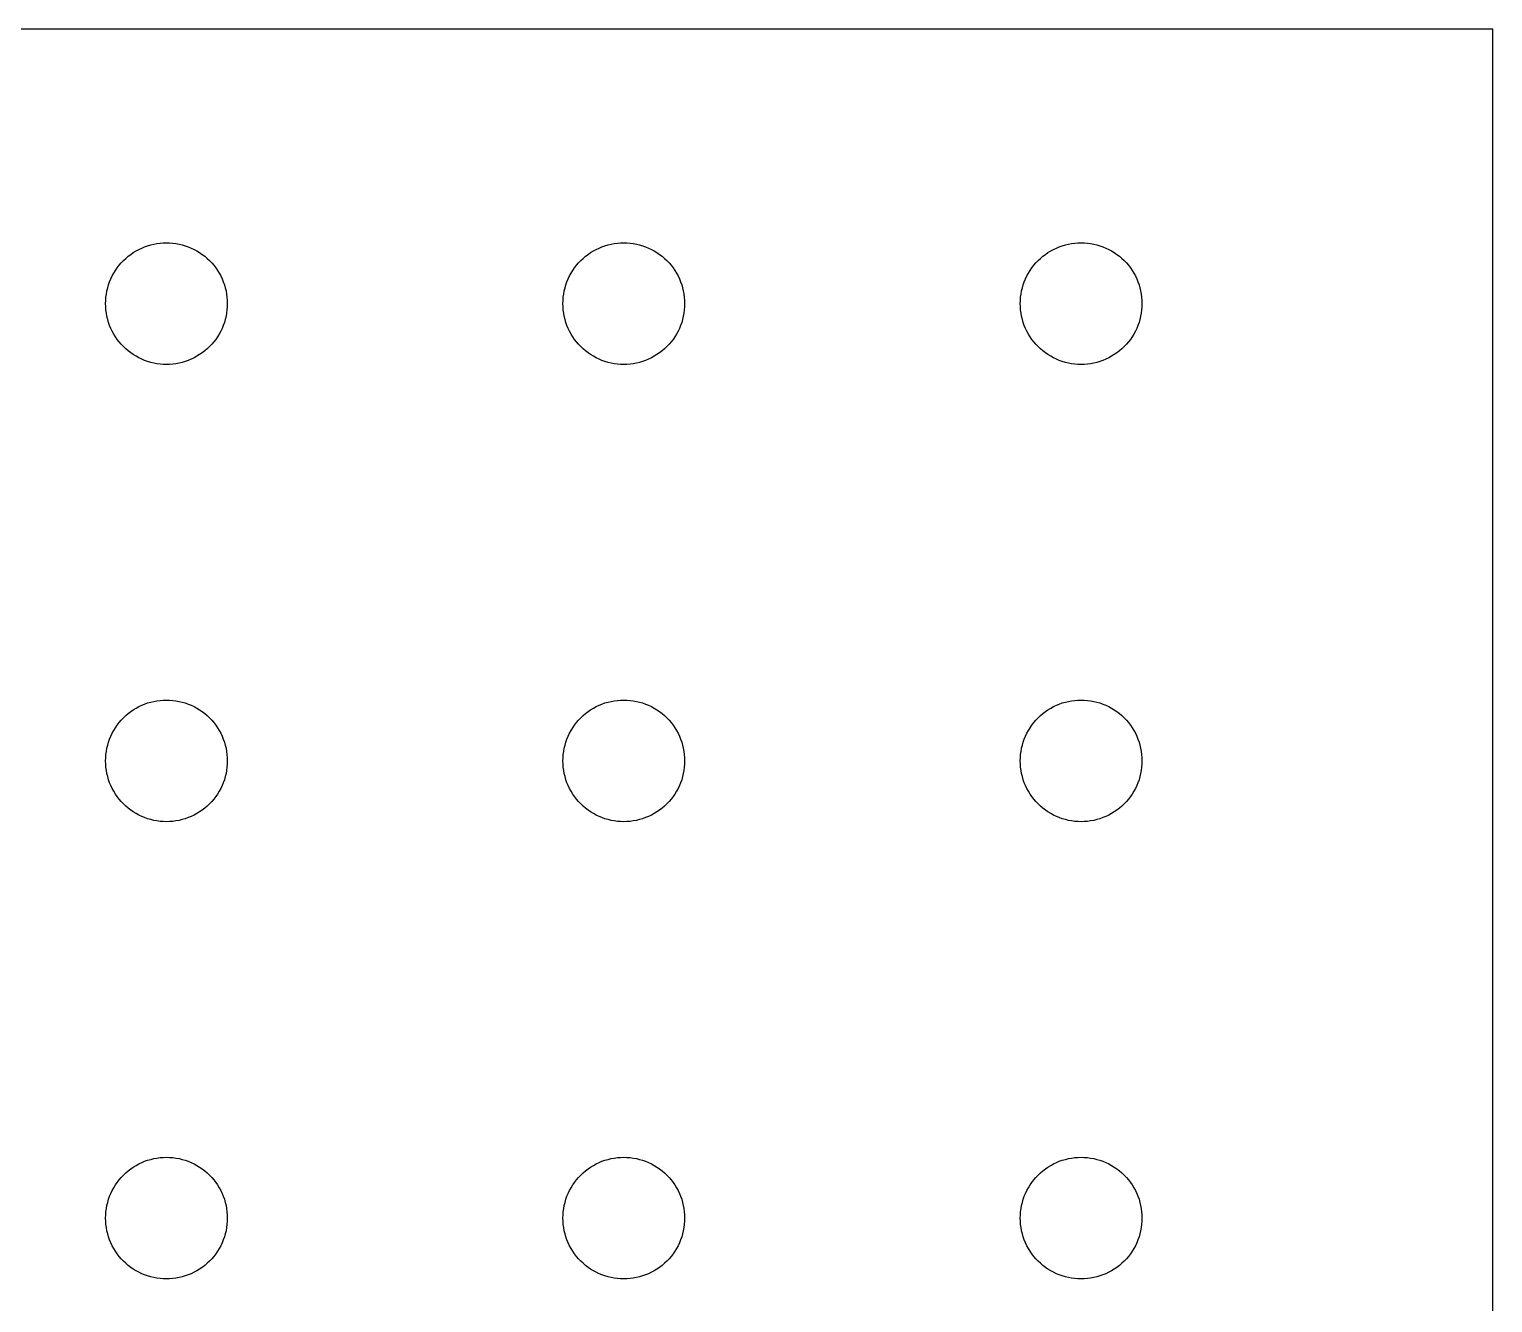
# Model space of a CAD drawing. Header units: metres. Extents: x 0 to 406, y 0 to 165.
# Drawn here: x 304.8 to 406.4, y 76.7 to 165.1 of the extents above; entities that cross this region are included whole.
import ezdxf

# ---------------------------------------------------------------- set-up
doc = ezdxf.new("R2010")
doc.units = ezdxf.units.M

msp = doc.modelspace()

# ---------------------------------------------------------------- linework, layer by layer
for p, q in [((406.4, 165.1), (0, 165.1)), ((406.4, 0), (406.4, 165.1)), ((311.666, 149.333), (311.842, 149.468)), ((311.842, 149.468), (312.024, 149.593)), ((312.024, 149.593), (312.212, 149.709)), ((312.212, 149.709), (312.407, 149.815)), ((312.407, 149.815), (312.607, 149.91)), ((312.607, 149.91), (312.811, 149.994)), ((312.811, 149.994), (313.019, 150.068)), ((313.019, 150.068), (313.231, 150.131)), ((313.231, 150.131), (313.447, 150.183)), ((313.447, 150.183), (313.664, 150.223)), ((313.664, 150.223), (313.883, 150.252)), ((313.883, 150.252), (314.104, 150.269)), ((314.104, 150.269), (314.325, 150.275)), ((314.325, 150.275), (314.546, 150.269)), ((314.546, 150.269), (314.767, 150.252)), ((314.767, 150.252), (314.986, 150.223)), ((314.986, 150.223), (315.203, 150.183)), ((315.203, 150.183), (315.419, 150.131)), ((315.419, 150.131), (315.631, 150.068)), ((315.631, 150.068), (315.839, 149.994)), ((315.839, 149.994), (316.043, 149.91)), ((316.043, 149.91), (316.243, 149.815)), ((316.243, 149.815), (316.438, 149.709)), ((316.438, 149.709), (316.626, 149.593)), ((316.626, 149.593), (316.808, 149.468)), ((316.808, 149.468), (316.984, 149.333)), ((343.416, 149.333), (343.592, 149.468)), ((343.592, 149.468), (343.774, 149.593)), ((343.774, 149.593), (343.962, 149.709)), ((343.962, 149.709), (344.157, 149.815)), ((344.157, 149.815), (344.357, 149.91)), ((344.357, 149.91), (344.561, 149.994)), ((344.561, 149.994), (344.769, 150.068)), ((344.769, 150.068), (344.981, 150.131)), ((344.981, 150.131), (345.197, 150.183)), ((345.197, 150.183), (345.414, 150.223)), ((345.414, 150.223), (345.633, 150.252)), ((345.633, 150.252), (345.854, 150.269)), ((345.854, 150.269), (346.075, 150.275)), ((346.075, 150.275), (346.296, 150.269)), ((346.296, 150.269), (346.517, 150.252)), ((346.517, 150.252), (346.736, 150.223)), ((346.736, 150.223), (346.953, 150.183)), ((346.953, 150.183), (347.169, 150.131)), ((347.169, 150.131), (347.381, 150.068)), ((347.381, 150.068), (347.589, 149.994)), ((347.589, 149.994), (347.793, 149.91)), ((347.793, 149.91), (347.993, 149.815)), ((347.993, 149.815), (348.188, 149.709)), ((348.188, 149.709), (348.376, 149.593)), ((348.376, 149.593), (348.558, 149.468)), ((348.558, 149.468), (348.734, 149.333)), ((375.166, 149.333), (375.342, 149.468)), ((375.342, 149.468), (375.524, 149.593)), ((375.524, 149.593), (375.712, 149.709)), ((375.712, 149.709), (375.907, 149.815)), ((375.907, 149.815), (376.107, 149.91)), ((376.107, 149.91), (376.311, 149.994)), ((376.311, 149.994), (376.519, 150.068)), ((376.519, 150.068), (376.731, 150.131)), ((376.731, 150.131), (376.947, 150.183)), ((376.947, 150.183), (377.164, 150.223)), ((377.164, 150.223), (377.383, 150.252)), ((377.383, 150.252), (377.604, 150.269)), ((377.604, 150.269), (377.825, 150.275)), ((377.825, 150.275), (378.046, 150.269)), ((378.046, 150.269), (378.267, 150.252)), ((378.267, 150.252), (378.486, 150.223)), ((378.486, 150.223), (378.703, 150.183)), ((378.703, 150.183), (378.919, 150.131)), ((378.919, 150.131), (379.131, 150.068)), ((379.131, 150.068), (379.339, 149.994)), ((379.339, 149.994), (379.543, 149.91)), ((379.543, 149.91), (379.743, 149.815)), ((379.743, 149.815), (379.938, 149.709)), ((379.938, 149.709), (380.126, 149.593)), ((380.126, 149.593), (380.308, 149.468)), ((380.308, 149.468), (380.484, 149.333)), ((310.666, 148.162), (310.782, 148.351)), ((310.782, 148.351), (310.907, 148.533)), ((310.907, 148.533), (311.042, 148.709)), ((311.042, 148.709), (311.185, 148.877)), ((311.185, 148.877), (311.337, 149.038)), ((311.337, 149.038), (311.498, 149.19)), ((311.498, 149.19), (311.666, 149.333)), ((316.984, 149.333), (317.152, 149.19)), ((317.152, 149.19), (317.313, 149.038)), ((317.313, 149.038), (317.465, 148.877)), ((317.465, 148.877), (317.608, 148.709)), ((317.608, 148.709), (317.743, 148.533)), ((317.743, 148.533), (317.868, 148.351)), ((317.868, 148.351), (317.984, 148.162)), ((342.416, 148.162), (342.532, 148.351)), ((342.532, 148.351), (342.657, 148.533)), ((342.657, 148.533), (342.792, 148.709)), ((342.792, 148.709), (342.935, 148.877)), ((342.935, 148.877), (343.087, 149.038)), ((343.087, 149.038), (343.248, 149.19)), ((343.248, 149.19), (343.416, 149.333)), ((348.734, 149.333), (348.902, 149.19)), ((348.902, 149.19), (349.063, 149.038)), ((349.063, 149.038), (349.215, 148.877)), ((349.215, 148.877), (349.358, 148.709)), ((349.358, 148.709), (349.493, 148.533)), ((349.493, 148.533), (349.618, 148.351)), ((349.618, 148.351), (349.734, 148.162)), ((374.166, 148.162), (374.282, 148.351)), ((374.282, 148.351), (374.407, 148.533)), ((374.407, 148.533), (374.542, 148.709)), ((374.542, 148.709), (374.685, 148.877)), ((374.685, 148.877), (374.837, 149.038)), ((374.837, 149.038), (374.998, 149.19)), ((374.998, 149.19), (375.166, 149.333)), ((380.484, 149.333), (380.652, 149.19)), ((380.652, 149.19), (380.813, 149.038)), ((380.813, 149.038), (380.965, 148.877)), ((380.965, 148.877), (381.108, 148.709)), ((381.108, 148.709), (381.243, 148.533)), ((381.243, 148.533), (381.368, 148.351)), ((381.368, 148.351), (381.484, 148.162)), ((310.244, 147.144), (310.307, 147.356)), ((310.307, 147.356), (310.381, 147.564)), ((310.381, 147.564), (310.465, 147.768)), ((310.465, 147.768), (310.56, 147.968)), ((310.56, 147.968), (310.666, 148.162)), ((317.984, 148.162), (318.09, 147.968)), ((318.09, 147.968), (318.185, 147.768)), ((318.185, 147.768), (318.269, 147.564)), ((318.269, 147.564), (318.343, 147.356)), ((318.343, 147.356), (318.406, 147.144)), ((341.994, 147.144), (342.057, 147.356)), ((342.057, 147.356), (342.131, 147.564)), ((342.131, 147.564), (342.215, 147.768)), ((342.215, 147.768), (342.31, 147.968)), ((342.31, 147.968), (342.416, 148.162)), ((349.734, 148.162), (349.84, 147.968)), ((349.84, 147.968), (349.935, 147.768)), ((349.935, 147.768), (350.019, 147.564)), ((350.019, 147.564), (350.093, 147.356)), ((350.093, 147.356), (350.156, 147.144)), ((373.744, 147.144), (373.807, 147.356)), ((373.807, 147.356), (373.881, 147.564)), ((373.881, 147.564), (373.965, 147.768)), ((373.965, 147.768), (374.06, 147.968)), ((374.06, 147.968), (374.166, 148.162)), ((381.484, 148.162), (381.59, 147.968)), ((381.59, 147.968), (381.685, 147.768)), ((381.685, 147.768), (381.769, 147.564)), ((381.769, 147.564), (381.843, 147.356)), ((381.843, 147.356), (381.906, 147.144)), ((310.106, 146.271), (310.123, 146.492)), ((310.123, 146.492), (310.152, 146.711)), ((310.152, 146.711), (310.192, 146.928)), ((310.192, 146.928), (310.244, 147.144)), ((318.406, 147.144), (318.458, 146.928)), ((318.458, 146.928), (318.498, 146.711)), ((318.498, 146.711), (318.527, 146.492)), ((318.527, 146.492), (318.544, 146.271)), ((341.856, 146.271), (341.873, 146.492)), ((341.873, 146.492), (341.902, 146.711)), ((341.902, 146.711), (341.942, 146.928)), ((341.942, 146.928), (341.994, 147.144)), ((350.156, 147.144), (350.208, 146.928)), ((350.208, 146.928), (350.248, 146.711)), ((350.248, 146.711), (350.277, 146.492)), ((350.277, 146.492), (350.294, 146.271)), ((373.606, 146.271), (373.623, 146.492)), ((373.623, 146.492), (373.652, 146.711)), ((373.652, 146.711), (373.692, 146.928)), ((373.692, 146.928), (373.744, 147.144)), ((381.906, 147.144), (381.958, 146.928)), ((381.958, 146.928), (381.998, 146.711)), ((381.998, 146.711), (382.027, 146.492)), ((382.027, 146.492), (382.044, 146.271)), ((310.1, 146.05), (310.106, 146.271)), ((310.106, 145.829), (310.1, 146.05)), ((310.123, 145.608), (310.106, 145.829)), ((310.152, 145.389), (310.123, 145.608)), ((310.192, 145.172), (310.152, 145.389)), ((318.498, 145.389), (318.458, 145.172)), ((318.527, 145.608), (318.498, 145.389)), ((318.544, 145.829), (318.527, 145.608)), ((318.544, 146.271), (318.55, 146.05)), ((318.55, 146.05), (318.544, 145.829)), ((341.85, 146.05), (341.856, 146.271)), ((341.856, 145.829), (341.85, 146.05)), ((341.873, 145.608), (341.856, 145.829)), ((341.902, 145.389), (341.873, 145.608)), ((341.942, 145.172), (341.902, 145.389)), ((350.248, 145.389), (350.208, 145.172)), ((350.277, 145.608), (350.248, 145.389)), ((350.294, 145.829), (350.277, 145.608)), ((350.294, 146.271), (350.3, 146.05)), ((350.3, 146.05), (350.294, 145.829)), ((373.6, 146.05), (373.606, 146.271)), ((373.606, 145.829), (373.6, 146.05)), ((373.623, 145.608), (373.606, 145.829)), ((373.652, 145.389), (373.623, 145.608)), ((373.692, 145.172), (373.652, 145.389)), ((381.998, 145.389), (381.958, 145.172)), ((382.027, 145.608), (381.998, 145.389)), ((382.044, 145.829), (382.027, 145.608)), ((382.044, 146.271), (382.05, 146.05)), ((382.05, 146.05), (382.044, 145.829)), ((310.244, 144.956), (310.192, 145.172)), ((310.307, 144.744), (310.244, 144.956)), ((310.381, 144.536), (310.307, 144.744)), ((310.465, 144.332), (310.381, 144.536)), ((310.56, 144.132), (310.465, 144.332)), ((318.185, 144.332), (318.09, 144.132)), ((318.269, 144.536), (318.185, 144.332)), ((318.343, 144.744), (318.269, 144.536)), ((318.406, 144.956), (318.343, 144.744)), ((318.458, 145.172), (318.406, 144.956)), ((341.994, 144.956), (341.942, 145.172)), ((342.057, 144.744), (341.994, 144.956)), ((342.131, 144.536), (342.057, 144.744)), ((342.215, 144.332), (342.131, 144.536)), ((342.31, 144.132), (342.215, 144.332)), ((349.935, 144.332), (349.84, 144.132)), ((350.019, 144.536), (349.935, 144.332)), ((350.093, 144.744), (350.019, 144.536)), ((350.156, 144.956), (350.093, 144.744)), ((350.208, 145.172), (350.156, 144.956)), ((373.744, 144.956), (373.692, 145.172)), ((373.807, 144.744), (373.744, 144.956)), ((373.881, 144.536), (373.807, 144.744)), ((373.965, 144.332), (373.881, 144.536)), ((374.06, 144.132), (373.965, 144.332)), ((381.685, 144.332), (381.59, 144.132)), ((381.769, 144.536), (381.685, 144.332)), ((381.843, 144.744), (381.769, 144.536)), ((381.906, 144.956), (381.843, 144.744)), ((381.958, 145.172), (381.906, 144.956)), ((310.666, 143.938), (310.56, 144.132)), ((310.782, 143.749), (310.666, 143.938)), ((310.907, 143.567), (310.782, 143.749)), ((311.042, 143.391), (310.907, 143.567)), ((311.185, 143.223), (311.042, 143.391)), ((317.608, 143.391), (317.465, 143.223)), ((317.743, 143.567), (317.608, 143.391)), ((317.868, 143.749), (317.743, 143.567)), ((317.984, 143.938), (317.868, 143.749)), ((318.09, 144.132), (317.984, 143.938)), ((342.416, 143.938), (342.31, 144.132)), ((342.532, 143.749), (342.416, 143.938)), ((342.657, 143.567), (342.532, 143.749)), ((342.792, 143.391), (342.657, 143.567)), ((342.935, 143.223), (342.792, 143.391)), ((349.358, 143.391), (349.215, 143.223)), ((349.493, 143.567), (349.358, 143.391)), ((349.618, 143.749), (349.493, 143.567)), ((349.734, 143.938), (349.618, 143.749)), ((349.84, 144.132), (349.734, 143.938)), ((374.166, 143.938), (374.06, 144.132)), ((374.282, 143.749), (374.166, 143.938)), ((374.407, 143.567), (374.282, 143.749)), ((374.542, 143.391), (374.407, 143.567)), ((374.685, 143.223), (374.542, 143.391)), ((381.108, 143.391), (380.965, 143.223)), ((381.243, 143.567), (381.108, 143.391)), ((381.368, 143.749), (381.243, 143.567)), ((381.484, 143.938), (381.368, 143.749)), ((381.59, 144.132), (381.484, 143.938)), ((311.337, 143.062), (311.185, 143.223)), ((311.498, 142.91), (311.337, 143.062)), ((311.666, 142.767), (311.498, 142.91)), ((311.842, 142.632), (311.666, 142.767)), ((312.024, 142.507), (311.842, 142.632)), ((312.212, 142.391), (312.024, 142.507)), ((312.407, 142.285), (312.212, 142.391)), ((312.607, 142.19), (312.407, 142.285)), ((316.243, 142.285), (316.043, 142.19)), ((316.438, 142.391), (316.243, 142.285)), ((316.626, 142.507), (316.438, 142.391)), ((316.808, 142.632), (316.626, 142.507)), ((316.984, 142.767), (316.808, 142.632)), ((317.152, 142.91), (316.984, 142.767)), ((317.313, 143.062), (317.152, 142.91)), ((317.465, 143.223), (317.313, 143.062)), ((343.087, 143.062), (342.935, 143.223)), ((343.248, 142.91), (343.087, 143.062)), ((343.416, 142.767), (343.248, 142.91)), ((343.592, 142.632), (343.416, 142.767)), ((343.774, 142.507), (343.592, 142.632)), ((343.962, 142.391), (343.774, 142.507)), ((344.157, 142.285), (343.962, 142.391)), ((344.357, 142.19), (344.157, 142.285)), ((347.993, 142.285), (347.793, 142.19)), ((348.188, 142.391), (347.993, 142.285)), ((348.376, 142.507), (348.188, 142.391)), ((348.558, 142.632), (348.376, 142.507)), ((348.734, 142.767), (348.558, 142.632)), ((348.902, 142.91), (348.734, 142.767)), ((349.063, 143.062), (348.902, 142.91)), ((349.215, 143.223), (349.063, 143.062)), ((374.837, 143.062), (374.685, 143.223)), ((374.998, 142.91), (374.837, 143.062)), ((375.166, 142.767), (374.998, 142.91)), ((375.342, 142.632), (375.166, 142.767)), ((375.524, 142.507), (375.342, 142.632)), ((375.712, 142.391), (375.524, 142.507)), ((375.907, 142.285), (375.712, 142.391)), ((376.107, 142.19), (375.907, 142.285)), ((379.743, 142.285), (379.543, 142.19)), ((379.938, 142.391), (379.743, 142.285)), ((380.126, 142.507), (379.938, 142.391)), ((380.308, 142.632), (380.126, 142.507)), ((380.484, 142.767), (380.308, 142.632)), ((380.652, 142.91), (380.484, 142.767)), ((380.813, 143.062), (380.652, 142.91)), ((380.965, 143.223), (380.813, 143.062)), ((312.811, 142.106), (312.607, 142.19)), ((313.019, 142.032), (312.811, 142.106)), ((313.231, 141.969), (313.019, 142.032)), ((313.447, 141.917), (313.231, 141.969)), ((313.664, 141.877), (313.447, 141.917)), ((313.883, 141.848), (313.664, 141.877)), ((314.104, 141.831), (313.883, 141.848)), ((314.325, 141.825), (314.104, 141.831)), ((314.546, 141.831), (314.325, 141.825)), ((314.767, 141.848), (314.546, 141.831)), ((314.986, 141.877), (314.767, 141.848)), ((315.203, 141.917), (314.986, 141.877)), ((315.419, 141.969), (315.203, 141.917)), ((315.631, 142.032), (315.419, 141.969)), ((315.839, 142.106), (315.631, 142.032)), ((316.043, 142.19), (315.839, 142.106)), ((344.561, 142.106), (344.357, 142.19)), ((344.769, 142.032), (344.561, 142.106)), ((344.981, 141.969), (344.769, 142.032)), ((345.197, 141.917), (344.981, 141.969)), ((345.414, 141.877), (345.197, 141.917)), ((345.633, 141.848), (345.414, 141.877)), ((345.854, 141.831), (345.633, 141.848)), ((346.075, 141.825), (345.854, 141.831)), ((346.296, 141.831), (346.075, 141.825)), ((346.517, 141.848), (346.296, 141.831)), ((346.736, 141.877), (346.517, 141.848)), ((346.953, 141.917), (346.736, 141.877)), ((347.169, 141.969), (346.953, 141.917)), ((347.381, 142.032), (347.169, 141.969)), ((347.589, 142.106), (347.381, 142.032)), ((347.793, 142.19), (347.589, 142.106)), ((376.311, 142.106), (376.107, 142.19)), ((376.519, 142.032), (376.311, 142.106)), ((376.731, 141.969), (376.519, 142.032)), ((376.947, 141.917), (376.731, 141.969)), ((377.164, 141.877), (376.947, 141.917)), ((377.383, 141.848), (377.164, 141.877)), ((377.604, 141.831), (377.383, 141.848)), ((377.825, 141.825), (377.604, 141.831)), ((378.046, 141.831), (377.825, 141.825)), ((378.267, 141.848), (378.046, 141.831)), ((378.486, 141.877), (378.267, 141.848)), ((378.703, 141.917), (378.486, 141.877)), ((378.919, 141.969), (378.703, 141.917)), ((379.131, 142.032), (378.919, 141.969)), ((379.339, 142.106), (379.131, 142.032)), ((379.543, 142.19), (379.339, 142.106)), ((312.024, 117.843), (312.212, 117.959)), ((312.212, 117.959), (312.407, 118.065)), ((312.407, 118.065), (312.607, 118.16)), ((312.607, 118.16), (312.811, 118.244)), ((312.811, 118.244), (313.019, 118.318)), ((313.019, 118.318), (313.231, 118.381)), ((313.231, 118.381), (313.447, 118.433)), ((313.447, 118.433), (313.664, 118.473)), ((313.664, 118.473), (313.883, 118.502)), ((313.883, 118.502), (314.104, 118.519)), ((314.104, 118.519), (314.325, 118.525)), ((314.325, 118.525), (314.546, 118.519)), ((314.546, 118.519), (314.767, 118.502)), ((314.767, 118.502), (314.986, 118.473)), ((314.986, 118.473), (315.203, 118.433)), ((315.203, 118.433), (315.419, 118.381)), ((315.419, 118.381), (315.631, 118.318)), ((315.631, 118.318), (315.839, 118.244)), ((315.839, 118.244), (316.043, 118.16)), ((316.043, 118.16), (316.243, 118.065)), ((316.243, 118.065), (316.438, 117.959)), ((316.438, 117.959), (316.626, 117.843)), ((343.774, 117.843), (343.962, 117.959)), ((343.962, 117.959), (344.157, 118.065)), ((344.157, 118.065), (344.357, 118.16)), ((344.357, 118.16), (344.561, 118.244)), ((344.561, 118.244), (344.769, 118.318)), ((344.769, 118.318), (344.981, 118.381)), ((344.981, 118.381), (345.197, 118.433)), ((345.197, 118.433), (345.414, 118.473)), ((345.414, 118.473), (345.633, 118.502)), ((345.633, 118.502), (345.854, 118.519)), ((345.854, 118.519), (346.075, 118.525)), ((346.075, 118.525), (346.296, 118.519)), ((346.296, 118.519), (346.517, 118.502)), ((346.517, 118.502), (346.736, 118.473)), ((346.736, 118.473), (346.953, 118.433)), ((346.953, 118.433), (347.169, 118.381)), ((347.169, 118.381), (347.381, 118.318)), ((347.381, 118.318), (347.589, 118.244)), ((347.589, 118.244), (347.793, 118.16)), ((347.793, 118.16), (347.993, 118.065)), ((347.993, 118.065), (348.188, 117.959)), ((348.188, 117.959), (348.376, 117.843)), ((375.524, 117.843), (375.712, 117.959)), ((375.712, 117.959), (375.907, 118.065)), ((375.907, 118.065), (376.107, 118.16)), ((376.107, 118.16), (376.311, 118.244)), ((376.311, 118.244), (376.519, 118.318)), ((376.519, 118.318), (376.731, 118.381)), ((376.731, 118.381), (376.947, 118.433)), ((376.947, 118.433), (377.164, 118.473)), ((377.164, 118.473), (377.383, 118.502)), ((377.383, 118.502), (377.604, 118.519)), ((377.604, 118.519), (377.825, 118.525)), ((377.825, 118.525), (378.046, 118.519)), ((378.046, 118.519), (378.267, 118.502)), ((378.267, 118.502), (378.486, 118.473)), ((378.486, 118.473), (378.703, 118.433)), ((378.703, 118.433), (378.919, 118.381)), ((378.919, 118.381), (379.131, 118.318)), ((379.131, 118.318), (379.339, 118.244)), ((379.339, 118.244), (379.543, 118.16)), ((379.543, 118.16), (379.743, 118.065)), ((379.743, 118.065), (379.938, 117.959)), ((379.938, 117.959), (380.126, 117.843)), ((310.907, 116.783), (311.042, 116.959)), ((311.042, 116.959), (311.185, 117.127)), ((311.185, 117.127), (311.337, 117.288)), ((311.337, 117.288), (311.498, 117.44)), ((311.498, 117.44), (311.666, 117.583)), ((311.666, 117.583), (311.842, 117.718)), ((311.842, 117.718), (312.024, 117.843)), ((316.626, 117.843), (316.808, 117.718)), ((316.808, 117.718), (316.984, 117.583)), ((316.984, 117.583), (317.152, 117.44)), ((317.152, 117.44), (317.313, 117.288)), ((317.313, 117.288), (317.465, 117.127)), ((317.465, 117.127), (317.608, 116.959)), ((317.608, 116.959), (317.743, 116.783)), ((342.657, 116.783), (342.792, 116.959)), ((342.792, 116.959), (342.935, 117.127)), ((342.935, 117.127), (343.087, 117.288)), ((343.087, 117.288), (343.248, 117.44)), ((343.248, 117.44), (343.416, 117.583)), ((343.416, 117.583), (343.592, 117.718)), ((343.592, 117.718), (343.774, 117.843)), ((348.376, 117.843), (348.558, 117.718)), ((348.558, 117.718), (348.734, 117.583)), ((348.734, 117.583), (348.902, 117.44)), ((348.902, 117.44), (349.063, 117.288)), ((349.063, 117.288), (349.215, 117.127)), ((349.215, 117.127), (349.358, 116.959)), ((349.358, 116.959), (349.493, 116.783)), ((374.407, 116.783), (374.542, 116.959)), ((374.542, 116.959), (374.685, 117.127)), ((374.685, 117.127), (374.837, 117.288)), ((374.837, 117.288), (374.998, 117.44)), ((374.998, 117.44), (375.166, 117.583)), ((375.166, 117.583), (375.342, 117.718)), ((375.342, 117.718), (375.524, 117.843)), ((380.126, 117.843), (380.308, 117.718)), ((380.308, 117.718), (380.484, 117.583)), ((380.484, 117.583), (380.652, 117.44)), ((380.652, 117.44), (380.813, 117.288)), ((380.813, 117.288), (380.965, 117.127)), ((380.965, 117.127), (381.108, 116.959)), ((381.108, 116.959), (381.243, 116.783)), ((310.381, 115.814), (310.465, 116.018)), ((310.465, 116.018), (310.56, 116.218)), ((310.56, 116.218), (310.666, 116.412)), ((310.666, 116.412), (310.782, 116.601)), ((310.782, 116.601), (310.907, 116.783)), ((317.743, 116.783), (317.868, 116.601)), ((317.868, 116.601), (317.984, 116.412)), ((317.984, 116.412), (318.09, 116.218)), ((318.09, 116.218), (318.185, 116.018)), ((318.185, 116.018), (318.269, 115.814)), ((342.131, 115.814), (342.215, 116.018)), ((342.215, 116.018), (342.31, 116.218)), ((342.31, 116.218), (342.416, 116.412)), ((342.416, 116.412), (342.532, 116.601)), ((342.532, 116.601), (342.657, 116.783)), ((349.493, 116.783), (349.618, 116.601)), ((349.618, 116.601), (349.734, 116.412)), ((349.734, 116.412), (349.84, 116.218)), ((349.84, 116.218), (349.935, 116.018)), ((349.935, 116.018), (350.019, 115.814)), ((373.881, 115.814), (373.965, 116.018)), ((373.965, 116.018), (374.06, 116.218)), ((374.06, 116.218), (374.166, 116.412)), ((374.166, 116.412), (374.282, 116.601)), ((374.282, 116.601), (374.407, 116.783)), ((381.243, 116.783), (381.368, 116.601)), ((381.368, 116.601), (381.484, 116.412)), ((381.484, 116.412), (381.59, 116.218)), ((381.59, 116.218), (381.685, 116.018)), ((381.685, 116.018), (381.769, 115.814)), ((310.123, 114.742), (310.152, 114.961)), ((310.152, 114.961), (310.192, 115.178)), ((310.192, 115.178), (310.244, 115.394)), ((310.244, 115.394), (310.307, 115.606)), ((310.307, 115.606), (310.381, 115.814)), ((318.269, 115.814), (318.343, 115.606)), ((318.343, 115.606), (318.406, 115.394)), ((318.406, 115.394), (318.458, 115.178)), ((318.458, 115.178), (318.498, 114.961)), ((318.498, 114.961), (318.527, 114.742)), ((341.873, 114.742), (341.902, 114.961)), ((341.902, 114.961), (341.942, 115.178)), ((341.942, 115.178), (341.994, 115.394)), ((341.994, 115.394), (342.057, 115.606)), ((342.057, 115.606), (342.131, 115.814)), ((350.019, 115.814), (350.093, 115.606)), ((350.093, 115.606), (350.156, 115.394)), ((350.156, 115.394), (350.208, 115.178)), ((350.208, 115.178), (350.248, 114.961)), ((350.248, 114.961), (350.277, 114.742)), ((373.623, 114.742), (373.652, 114.961)), ((373.652, 114.961), (373.692, 115.178)), ((373.692, 115.178), (373.744, 115.394)), ((373.744, 115.394), (373.807, 115.606)), ((373.807, 115.606), (373.881, 115.814)), ((381.769, 115.814), (381.843, 115.606)), ((381.843, 115.606), (381.906, 115.394)), ((381.906, 115.394), (381.958, 115.178)), ((381.958, 115.178), (381.998, 114.961)), ((381.998, 114.961), (382.027, 114.742)), ((310.1, 114.3), (310.106, 114.521)), ((310.106, 114.079), (310.1, 114.3)), ((310.106, 114.521), (310.123, 114.742)), ((310.123, 113.858), (310.106, 114.079)), ((310.152, 113.639), (310.123, 113.858)), ((318.527, 113.858), (318.498, 113.639)), ((318.527, 114.742), (318.544, 114.521)), ((318.544, 114.079), (318.527, 113.858)), ((318.544, 114.521), (318.55, 114.3)), ((318.55, 114.3), (318.544, 114.079)), ((341.85, 114.3), (341.856, 114.521)), ((341.856, 114.079), (341.85, 114.3)), ((341.856, 114.521), (341.873, 114.742)), ((341.873, 113.858), (341.856, 114.079)), ((341.902, 113.639), (341.873, 113.858)), ((350.277, 113.858), (350.248, 113.639)), ((350.277, 114.742), (350.294, 114.521)), ((350.294, 114.079), (350.277, 113.858)), ((350.294, 114.521), (350.3, 114.3)), ((350.3, 114.3), (350.294, 114.079)), ((373.6, 114.3), (373.606, 114.521)), ((373.606, 114.079), (373.6, 114.3)), ((373.606, 114.521), (373.623, 114.742)), ((373.623, 113.858), (373.606, 114.079)), ((373.652, 113.639), (373.623, 113.858)), ((382.027, 113.858), (381.998, 113.639)), ((382.027, 114.742), (382.044, 114.521)), ((382.044, 114.079), (382.027, 113.858)), ((382.044, 114.521), (382.05, 114.3)), ((382.05, 114.3), (382.044, 114.079)), ((310.192, 113.422), (310.152, 113.639)), ((310.244, 113.206), (310.192, 113.422)), ((310.307, 112.994), (310.244, 113.206)), ((310.381, 112.786), (310.307, 112.994)), ((310.465, 112.582), (310.381, 112.786)), ((318.269, 112.786), (318.185, 112.582)), ((318.343, 112.994), (318.269, 112.786)), ((318.406, 113.206), (318.343, 112.994)), ((318.458, 113.422), (318.406, 113.206)), ((318.498, 113.639), (318.458, 113.422)), ((341.942, 113.422), (341.902, 113.639)), ((341.994, 113.206), (341.942, 113.422)), ((342.057, 112.994), (341.994, 113.206)), ((342.131, 112.786), (342.057, 112.994)), ((342.215, 112.582), (342.131, 112.786)), ((350.019, 112.786), (349.935, 112.582)), ((350.093, 112.994), (350.019, 112.786)), ((350.156, 113.206), (350.093, 112.994)), ((350.208, 113.422), (350.156, 113.206)), ((350.248, 113.639), (350.208, 113.422)), ((373.692, 113.422), (373.652, 113.639)), ((373.744, 113.206), (373.692, 113.422)), ((373.807, 112.994), (373.744, 113.206)), ((373.881, 112.786), (373.807, 112.994)), ((373.965, 112.582), (373.881, 112.786)), ((381.769, 112.786), (381.685, 112.582)), ((381.843, 112.994), (381.769, 112.786)), ((381.906, 113.206), (381.843, 112.994)), ((381.958, 113.422), (381.906, 113.206)), ((381.998, 113.639), (381.958, 113.422)), ((310.56, 112.382), (310.465, 112.582)), ((310.666, 112.188), (310.56, 112.382)), ((310.782, 111.999), (310.666, 112.188)), ((310.907, 111.817), (310.782, 111.999)), ((311.042, 111.641), (310.907, 111.817)), ((317.743, 111.817), (317.608, 111.641)), ((317.868, 111.999), (317.743, 111.817)), ((317.984, 112.188), (317.868, 111.999)), ((318.09, 112.382), (317.984, 112.188)), ((318.185, 112.582), (318.09, 112.382)), ((342.31, 112.382), (342.215, 112.582)), ((342.416, 112.188), (342.31, 112.382)), ((342.532, 111.999), (342.416, 112.188)), ((342.657, 111.817), (342.532, 111.999)), ((342.792, 111.641), (342.657, 111.817)), ((349.493, 111.817), (349.358, 111.641)), ((349.618, 111.999), (349.493, 111.817)), ((349.734, 112.188), (349.618, 111.999)), ((349.84, 112.382), (349.734, 112.188)), ((349.935, 112.582), (349.84, 112.382)), ((374.06, 112.382), (373.965, 112.582)), ((374.166, 112.188), (374.06, 112.382)), ((374.282, 111.999), (374.166, 112.188)), ((374.407, 111.817), (374.282, 111.999)), ((374.542, 111.641), (374.407, 111.817)), ((381.243, 111.817), (381.108, 111.641)), ((381.368, 111.999), (381.243, 111.817)), ((381.484, 112.188), (381.368, 111.999)), ((381.59, 112.382), (381.484, 112.188)), ((381.685, 112.582), (381.59, 112.382)), ((311.185, 111.473), (311.042, 111.641)), ((311.337, 111.312), (311.185, 111.473)), ((311.498, 111.16), (311.337, 111.312)), ((311.666, 111.017), (311.498, 111.16)), ((311.842, 110.882), (311.666, 111.017)), ((312.024, 110.757), (311.842, 110.882)), ((312.212, 110.641), (312.024, 110.757)), ((316.626, 110.757), (316.438, 110.641)), ((316.808, 110.882), (316.626, 110.757)), ((316.984, 111.017), (316.808, 110.882)), ((317.152, 111.16), (316.984, 111.017)), ((317.313, 111.312), (317.152, 111.16)), ((317.465, 111.473), (317.313, 111.312)), ((317.608, 111.641), (317.465, 111.473)), ((342.935, 111.473), (342.792, 111.641)), ((343.087, 111.312), (342.935, 111.473)), ((343.248, 111.16), (343.087, 111.312)), ((343.416, 111.017), (343.248, 111.16)), ((343.592, 110.882), (343.416, 111.017)), ((343.774, 110.757), (343.592, 110.882)), ((343.962, 110.641), (343.774, 110.757)), ((348.376, 110.757), (348.188, 110.641)), ((348.558, 110.882), (348.376, 110.757)), ((348.734, 111.017), (348.558, 110.882)), ((348.902, 111.16), (348.734, 111.017)), ((349.063, 111.312), (348.902, 111.16)), ((349.215, 111.473), (349.063, 111.312)), ((349.358, 111.641), (349.215, 111.473)), ((374.685, 111.473), (374.542, 111.641)), ((374.837, 111.312), (374.685, 111.473)), ((374.998, 111.16), (374.837, 111.312)), ((375.166, 111.017), (374.998, 111.16)), ((375.342, 110.882), (375.166, 111.017)), ((375.524, 110.757), (375.342, 110.882)), ((375.712, 110.641), (375.524, 110.757)), ((380.126, 110.757), (379.938, 110.641)), ((380.308, 110.882), (380.126, 110.757)), ((380.484, 111.017), (380.308, 110.882)), ((380.652, 111.16), (380.484, 111.017)), ((380.813, 111.312), (380.652, 111.16)), ((380.965, 111.473), (380.813, 111.312)), ((381.108, 111.641), (380.965, 111.473)), ((312.407, 110.535), (312.212, 110.641)), ((312.607, 110.44), (312.407, 110.535)), ((312.811, 110.356), (312.607, 110.44)), ((313.019, 110.282), (312.811, 110.356)), ((313.231, 110.219), (313.019, 110.282)), ((313.447, 110.167), (313.231, 110.219)), ((313.664, 110.127), (313.447, 110.167)), ((313.883, 110.098), (313.664, 110.127)), ((314.104, 110.081), (313.883, 110.098)), ((314.325, 110.075), (314.104, 110.081)), ((314.546, 110.081), (314.325, 110.075)), ((314.767, 110.098), (314.546, 110.081)), ((314.986, 110.127), (314.767, 110.098)), ((315.203, 110.167), (314.986, 110.127)), ((315.419, 110.219), (315.203, 110.167)), ((315.631, 110.282), (315.419, 110.219)), ((315.839, 110.356), (315.631, 110.282)), ((316.043, 110.44), (315.839, 110.356)), ((316.243, 110.535), (316.043, 110.44)), ((316.438, 110.641), (316.243, 110.535)), ((344.157, 110.535), (343.962, 110.641)), ((344.357, 110.44), (344.157, 110.535)), ((344.561, 110.356), (344.357, 110.44)), ((344.769, 110.282), (344.561, 110.356)), ((344.981, 110.219), (344.769, 110.282)), ((345.197, 110.167), (344.981, 110.219)), ((345.414, 110.127), (345.197, 110.167)), ((345.633, 110.098), (345.414, 110.127)), ((345.854, 110.081), (345.633, 110.098)), ((346.075, 110.075), (345.854, 110.081)), ((346.296, 110.081), (346.075, 110.075)), ((346.517, 110.098), (346.296, 110.081)), ((346.736, 110.127), (346.517, 110.098)), ((346.953, 110.167), (346.736, 110.127)), ((347.169, 110.219), (346.953, 110.167)), ((347.381, 110.282), (347.169, 110.219)), ((347.589, 110.356), (347.381, 110.282)), ((347.793, 110.44), (347.589, 110.356)), ((347.993, 110.535), (347.793, 110.44)), ((348.188, 110.641), (347.993, 110.535)), ((375.907, 110.535), (375.712, 110.641)), ((376.107, 110.44), (375.907, 110.535)), ((376.311, 110.356), (376.107, 110.44)), ((376.519, 110.282), (376.311, 110.356)), ((376.731, 110.219), (376.519, 110.282)), ((376.947, 110.167), (376.731, 110.219)), ((377.164, 110.127), (376.947, 110.167)), ((377.383, 110.098), (377.164, 110.127)), ((377.604, 110.081), (377.383, 110.098)), ((377.825, 110.075), (377.604, 110.081)), ((378.046, 110.081), (377.825, 110.075)), ((378.267, 110.098), (378.046, 110.081)), ((378.486, 110.127), (378.267, 110.098)), ((378.703, 110.167), (378.486, 110.127)), ((378.919, 110.219), (378.703, 110.167)), ((379.131, 110.282), (378.919, 110.219)), ((379.339, 110.356), (379.131, 110.282)), ((379.543, 110.44), (379.339, 110.356)), ((379.743, 110.535), (379.543, 110.44)), ((379.938, 110.641), (379.743, 110.535)), ((312.407, 86.3145), (312.607, 86.4097)), ((312.607, 86.4097), (312.811, 86.4944)), ((312.811, 86.4944), (313.019, 86.5682)), ((313.019, 86.5682), (313.231, 86.631)), ((313.231, 86.631), (313.447, 86.6827)), ((313.447, 86.6827), (313.664, 86.723)), ((313.664, 86.723), (313.883, 86.7519)), ((313.883, 86.7519), (314.104, 86.7692)), ((314.104, 86.7692), (314.325, 86.775)), ((314.325, 86.775), (314.546, 86.7692)), ((314.546, 86.7692), (314.767, 86.7519)), ((314.767, 86.7519), (314.986, 86.723)), ((314.986, 86.723), (315.203, 86.6827)), ((315.203, 86.6827), (315.419, 86.631)), ((315.419, 86.631), (315.631, 86.5682)), ((315.631, 86.5682), (315.839, 86.4944)), ((315.839, 86.4944), (316.043, 86.4097)), ((316.043, 86.4097), (316.243, 86.3145)), ((344.157, 86.3145), (344.357, 86.4097)), ((344.357, 86.4097), (344.561, 86.4944)), ((344.561, 86.4944), (344.769, 86.5682)), ((344.769, 86.5682), (344.981, 86.631)), ((344.981, 86.631), (345.197, 86.6827)), ((345.197, 86.6827), (345.414, 86.723)), ((345.414, 86.723), (345.633, 86.7519)), ((345.633, 86.7519), (345.854, 86.7692)), ((345.854, 86.7692), (346.075, 86.775)), ((346.075, 86.775), (346.296, 86.7692)), ((346.296, 86.7692), (346.517, 86.7519)), ((346.517, 86.7519), (346.736, 86.723)), ((346.736, 86.723), (346.953, 86.6827)), ((346.953, 86.6827), (347.169, 86.631)), ((347.169, 86.631), (347.381, 86.5682)), ((347.381, 86.5682), (347.589, 86.4944)), ((347.589, 86.4944), (347.793, 86.4097)), ((347.793, 86.4097), (347.993, 86.3145)), ((375.907, 86.3145), (376.107, 86.4097)), ((376.107, 86.4097), (376.311, 86.4944)), ((376.311, 86.4944), (376.519, 86.5682)), ((376.519, 86.5682), (376.731, 86.631)), ((376.731, 86.631), (376.947, 86.6827)), ((376.947, 86.6827), (377.164, 86.723)), ((377.164, 86.723), (377.383, 86.7519)), ((377.383, 86.7519), (377.604, 86.7692)), ((377.604, 86.7692), (377.825, 86.775)), ((377.825, 86.775), (378.046, 86.7692)), ((378.046, 86.7692), (378.267, 86.7519)), ((378.267, 86.7519), (378.486, 86.723)), ((378.486, 86.723), (378.703, 86.6827)), ((378.703, 86.6827), (378.919, 86.631)), ((378.919, 86.631), (379.131, 86.5682)), ((379.131, 86.5682), (379.339, 86.4944)), ((379.339, 86.4944), (379.543, 86.4097)), ((379.543, 86.4097), (379.743, 86.3145)), ((311.042, 85.2089), (311.185, 85.3771)), ((311.185, 85.3771), (311.337, 85.5375)), ((311.337, 85.5375), (311.498, 85.6898)), ((311.498, 85.6898), (311.666, 85.8334)), ((311.666, 85.8334), (311.842, 85.9681)), ((311.842, 85.9681), (312.024, 86.0934)), ((312.024, 86.0934), (312.212, 86.209)), ((312.212, 86.209), (312.407, 86.3145)), ((316.243, 86.3145), (316.438, 86.209)), ((316.438, 86.209), (316.626, 86.0934)), ((316.626, 86.0934), (316.808, 85.9681)), ((316.808, 85.9681), (316.984, 85.8334)), ((316.984, 85.8334), (317.152, 85.6898)), ((317.152, 85.6898), (317.313, 85.5375)), ((317.313, 85.5375), (317.465, 85.3771)), ((317.465, 85.3771), (317.608, 85.2089)), ((342.792, 85.2089), (342.935, 85.3771)), ((342.935, 85.3771), (343.087, 85.5375)), ((343.087, 85.5375), (343.248, 85.6898)), ((343.248, 85.6898), (343.416, 85.8334)), ((343.416, 85.8334), (343.592, 85.9681)), ((343.592, 85.9681), (343.774, 86.0934)), ((343.774, 86.0934), (343.962, 86.209)), ((343.962, 86.209), (344.157, 86.3145)), ((347.993, 86.3145), (348.188, 86.209)), ((348.188, 86.209), (348.376, 86.0934)), ((348.376, 86.0934), (348.558, 85.9681)), ((348.558, 85.9681), (348.734, 85.8334)), ((348.734, 85.8334), (348.902, 85.6898)), ((348.902, 85.6898), (349.063, 85.5375)), ((349.063, 85.5375), (349.215, 85.3771)), ((349.215, 85.3771), (349.358, 85.2089)), ((374.542, 85.2089), (374.685, 85.3771)), ((374.685, 85.3771), (374.837, 85.5375)), ((374.837, 85.5375), (374.998, 85.6898)), ((374.998, 85.6898), (375.166, 85.8334)), ((375.166, 85.8334), (375.342, 85.9681)), ((375.342, 85.9681), (375.524, 86.0934)), ((375.524, 86.0934), (375.712, 86.209)), ((375.712, 86.209), (375.907, 86.3145)), ((379.743, 86.3145), (379.938, 86.209)), ((379.938, 86.209), (380.126, 86.0934)), ((380.126, 86.0934), (380.308, 85.9681)), ((380.308, 85.9681), (380.484, 85.8334)), ((380.484, 85.8334), (380.652, 85.6898)), ((380.652, 85.6898), (380.813, 85.5375)), ((380.813, 85.5375), (380.965, 85.3771)), ((380.965, 85.3771), (381.108, 85.2089)), ((310.465, 84.2685), (310.56, 84.4681)), ((310.56, 84.4681), (310.666, 84.6625)), ((310.666, 84.6625), (310.782, 84.8511)), ((310.782, 84.8511), (310.907, 85.0334)), ((310.907, 85.0334), (311.042, 85.2089)), ((317.608, 85.2089), (317.743, 85.0334)), ((317.743, 85.0334), (317.868, 84.8511)), ((317.868, 84.8511), (317.984, 84.6625)), ((317.984, 84.6625), (318.09, 84.4681)), ((318.09, 84.4681), (318.185, 84.2685)), ((342.215, 84.2685), (342.31, 84.4681)), ((342.31, 84.4681), (342.416, 84.6625)), ((342.416, 84.6625), (342.532, 84.8511)), ((342.532, 84.8511), (342.657, 85.0334)), ((342.657, 85.0334), (342.792, 85.2089)), ((349.358, 85.2089), (349.493, 85.0334)), ((349.493, 85.0334), (349.618, 84.8511)), ((349.618, 84.8511), (349.734, 84.6625)), ((349.734, 84.6625), (349.84, 84.4681)), ((349.84, 84.4681), (349.935, 84.2685)), ((373.965, 84.2685), (374.06, 84.4681)), ((374.06, 84.4681), (374.166, 84.6625)), ((374.166, 84.6625), (374.282, 84.8511)), ((374.282, 84.8511), (374.407, 85.0334)), ((374.407, 85.0334), (374.542, 85.2089)), ((381.108, 85.2089), (381.243, 85.0334)), ((381.243, 85.0334), (381.368, 84.8511)), ((381.368, 84.8511), (381.484, 84.6625)), ((381.484, 84.6625), (381.59, 84.4681)), ((381.59, 84.4681), (381.685, 84.2685)), ((310.152, 83.2109), (310.192, 83.4284)), ((310.192, 83.4284), (310.244, 83.6435)), ((310.244, 83.6435), (310.307, 83.8556)), ((310.307, 83.8556), (310.381, 84.0641)), ((310.381, 84.0641), (310.465, 84.2685)), ((318.185, 84.2685), (318.269, 84.0641)), ((318.269, 84.0641), (318.343, 83.8556)), ((318.343, 83.8556), (318.406, 83.6435)), ((318.406, 83.6435), (318.458, 83.4284)), ((318.458, 83.4284), (318.498, 83.2109)), ((341.902, 83.2109), (341.942, 83.4284)), ((341.942, 83.4284), (341.994, 83.6435)), ((341.994, 83.6435), (342.057, 83.8556)), ((342.057, 83.8556), (342.131, 84.0641)), ((342.131, 84.0641), (342.215, 84.2685)), ((349.935, 84.2685), (350.019, 84.0641)), ((350.019, 84.0641), (350.093, 83.8556)), ((350.093, 83.8556), (350.156, 83.6435)), ((350.156, 83.6435), (350.208, 83.4284)), ((350.208, 83.4284), (350.248, 83.2109)), ((373.652, 83.2109), (373.692, 83.4284)), ((373.692, 83.4284), (373.744, 83.6435)), ((373.744, 83.6435), (373.807, 83.8556)), ((373.807, 83.8556), (373.881, 84.0641)), ((373.881, 84.0641), (373.965, 84.2685)), ((381.685, 84.2685), (381.769, 84.0641)), ((381.769, 84.0641), (381.843, 83.8556)), ((381.843, 83.8556), (381.906, 83.6435)), ((381.906, 83.6435), (381.958, 83.4284)), ((381.958, 83.4284), (381.998, 83.2109)), ((310.1, 82.55), (310.106, 82.7711)), ((310.106, 82.3289), (310.1, 82.55)), ((310.106, 82.7711), (310.123, 82.9916)), ((310.123, 82.1084), (310.106, 82.3289)), ((310.123, 82.9916), (310.152, 83.2109)), ((318.498, 83.2109), (318.527, 82.9916)), ((318.527, 82.9916), (318.544, 82.7711)), ((318.544, 82.3289), (318.527, 82.1084)), ((318.544, 82.7711), (318.55, 82.55)), ((318.55, 82.55), (318.544, 82.3289)), ((341.85, 82.55), (341.856, 82.7711)), ((341.856, 82.3289), (341.85, 82.55)), ((341.856, 82.7711), (341.873, 82.9916)), ((341.873, 82.1084), (341.856, 82.3289)), ((341.873, 82.9916), (341.902, 83.2109)), ((350.248, 83.2109), (350.277, 82.9916)), ((350.277, 82.9916), (350.294, 82.7711)), ((350.294, 82.3289), (350.277, 82.1084)), ((350.294, 82.7711), (350.3, 82.55)), ((350.3, 82.55), (350.294, 82.3289)), ((373.6, 82.55), (373.606, 82.7711)), ((373.606, 82.3289), (373.6, 82.55)), ((373.606, 82.7711), (373.623, 82.9916)), ((373.623, 82.1084), (373.606, 82.3289)), ((373.623, 82.9916), (373.652, 83.2109)), ((381.998, 83.2109), (382.027, 82.9916)), ((382.027, 82.9916), (382.044, 82.7711)), ((382.044, 82.3289), (382.027, 82.1084)), ((382.044, 82.7711), (382.05, 82.55)), ((382.05, 82.55), (382.044, 82.3289)), ((310.152, 81.8891), (310.123, 82.1084)), ((310.192, 81.6716), (310.152, 81.8891)), ((310.244, 81.4565), (310.192, 81.6716)), ((310.307, 81.2444), (310.244, 81.4565)), ((318.406, 81.4565), (318.343, 81.2444)), ((318.458, 81.6716), (318.406, 81.4565)), ((318.498, 81.8891), (318.458, 81.6716)), ((318.527, 82.1084), (318.498, 81.8891)), ((341.902, 81.8891), (341.873, 82.1084)), ((341.942, 81.6716), (341.902, 81.8891)), ((341.994, 81.4565), (341.942, 81.6716)), ((342.057, 81.2444), (341.994, 81.4565)), ((350.156, 81.4565), (350.093, 81.2444)), ((350.208, 81.6716), (350.156, 81.4565)), ((350.248, 81.8891), (350.208, 81.6716)), ((350.277, 82.1084), (350.248, 81.8891)), ((373.652, 81.8891), (373.623, 82.1084)), ((373.692, 81.6716), (373.652, 81.8891)), ((373.744, 81.4565), (373.692, 81.6716)), ((373.807, 81.2444), (373.744, 81.4565)), ((381.906, 81.4565), (381.843, 81.2444)), ((381.958, 81.6716), (381.906, 81.4565)), ((381.998, 81.8891), (381.958, 81.6716)), ((382.027, 82.1084), (381.998, 81.8891)), ((310.381, 81.0359), (310.307, 81.2444)), ((310.465, 80.8315), (310.381, 81.0359)), ((310.56, 80.6319), (310.465, 80.8315)), ((310.666, 80.4375), (310.56, 80.6319)), ((310.782, 80.2489), (310.666, 80.4375)), ((317.984, 80.4375), (317.868, 80.2489)), ((318.09, 80.6319), (317.984, 80.4375)), ((318.185, 80.8315), (318.09, 80.6319)), ((318.269, 81.0359), (318.185, 80.8315)), ((318.343, 81.2444), (318.269, 81.0359)), ((342.131, 81.0359), (342.057, 81.2444)), ((342.215, 80.8315), (342.131, 81.0359)), ((342.31, 80.6319), (342.215, 80.8315)), ((342.416, 80.4375), (342.31, 80.6319)), ((342.532, 80.2489), (342.416, 80.4375)), ((349.734, 80.4375), (349.618, 80.2489)), ((349.84, 80.6319), (349.734, 80.4375)), ((349.935, 80.8315), (349.84, 80.6319)), ((350.019, 81.0359), (349.935, 80.8315)), ((350.093, 81.2444), (350.019, 81.0359)), ((373.881, 81.0359), (373.807, 81.2444)), ((373.965, 80.8315), (373.881, 81.0359)), ((374.06, 80.6319), (373.965, 80.8315)), ((374.166, 80.4375), (374.06, 80.6319)), ((374.282, 80.2489), (374.166, 80.4375)), ((381.484, 80.4375), (381.368, 80.2489)), ((381.59, 80.6319), (381.484, 80.4375)), ((381.685, 80.8315), (381.59, 80.6319)), ((381.769, 81.0359), (381.685, 80.8315)), ((381.843, 81.2444), (381.769, 81.0359)), ((310.907, 80.0666), (310.782, 80.2489)), ((311.042, 79.8911), (310.907, 80.0666)), ((311.185, 79.7229), (311.042, 79.8911)), ((311.337, 79.5625), (311.185, 79.7229)), ((311.498, 79.4102), (311.337, 79.5625)), ((311.666, 79.2666), (311.498, 79.4102)), ((311.842, 79.1319), (311.666, 79.2666)), ((316.984, 79.2666), (316.808, 79.1319)), ((317.152, 79.4102), (316.984, 79.2666)), ((317.313, 79.5625), (317.152, 79.4102)), ((317.465, 79.7229), (317.313, 79.5625)), ((317.608, 79.8911), (317.465, 79.7229)), ((317.743, 80.0666), (317.608, 79.8911)), ((317.868, 80.2489), (317.743, 80.0666)), ((342.657, 80.0666), (342.532, 80.2489)), ((342.792, 79.8911), (342.657, 80.0666)), ((342.935, 79.7229), (342.792, 79.8911)), ((343.087, 79.5625), (342.935, 79.7229)), ((343.248, 79.4102), (343.087, 79.5625)), ((343.416, 79.2666), (343.248, 79.4102)), ((343.592, 79.1319), (343.416, 79.2666)), ((348.734, 79.2666), (348.558, 79.1319)), ((348.902, 79.4102), (348.734, 79.2666)), ((349.063, 79.5625), (348.902, 79.4102)), ((349.215, 79.7229), (349.063, 79.5625)), ((349.358, 79.8911), (349.215, 79.7229)), ((349.493, 80.0666), (349.358, 79.8911)), ((349.618, 80.2489), (349.493, 80.0666)), ((374.407, 80.0666), (374.282, 80.2489)), ((374.542, 79.8911), (374.407, 80.0666)), ((374.685, 79.7229), (374.542, 79.8911)), ((374.837, 79.5625), (374.685, 79.7229)), ((374.998, 79.4102), (374.837, 79.5625)), ((375.166, 79.2666), (374.998, 79.4102)), ((375.342, 79.1319), (375.166, 79.2666)), ((380.484, 79.2666), (380.308, 79.1319)), ((380.652, 79.4102), (380.484, 79.2666)), ((380.813, 79.5625), (380.652, 79.4102)), ((380.965, 79.7229), (380.813, 79.5625)), ((381.108, 79.8911), (380.965, 79.7229)), ((381.243, 80.0666), (381.108, 79.8911)), ((381.368, 80.2489), (381.243, 80.0666)), ((312.024, 79.0066), (311.842, 79.1319)), ((312.212, 78.891), (312.024, 79.0066)), ((312.407, 78.7855), (312.212, 78.891)), ((312.607, 78.6903), (312.407, 78.7855)), ((312.811, 78.6056), (312.607, 78.6903)), ((313.019, 78.5318), (312.811, 78.6056)), ((313.231, 78.469), (313.019, 78.5318)), ((313.447, 78.4173), (313.231, 78.469)), ((313.664, 78.377), (313.447, 78.4173)), ((313.883, 78.3481), (313.664, 78.377)), ((314.104, 78.3308), (313.883, 78.3481)), ((314.325, 78.325), (314.104, 78.3308)), ((314.546, 78.3308), (314.325, 78.325)), ((314.767, 78.3481), (314.546, 78.3308)), ((314.986, 78.377), (314.767, 78.3481)), ((315.203, 78.4173), (314.986, 78.377)), ((315.419, 78.469), (315.203, 78.4173)), ((315.631, 78.5318), (315.419, 78.469)), ((315.839, 78.6056), (315.631, 78.5318)), ((316.043, 78.6903), (315.839, 78.6056)), ((316.243, 78.7855), (316.043, 78.6903)), ((316.438, 78.891), (316.243, 78.7855)), ((316.626, 79.0066), (316.438, 78.891)), ((316.808, 79.1319), (316.626, 79.0066)), ((343.774, 79.0066), (343.592, 79.1319)), ((343.962, 78.891), (343.774, 79.0066)), ((344.157, 78.7855), (343.962, 78.891)), ((344.357, 78.6903), (344.157, 78.7855)), ((344.561, 78.6056), (344.357, 78.6903)), ((344.769, 78.5318), (344.561, 78.6056)), ((344.981, 78.469), (344.769, 78.5318)), ((345.197, 78.4173), (344.981, 78.469)), ((345.414, 78.377), (345.197, 78.4173)), ((345.633, 78.3481), (345.414, 78.377)), ((345.854, 78.3308), (345.633, 78.3481)), ((346.075, 78.325), (345.854, 78.3308)), ((346.296, 78.3308), (346.075, 78.325)), ((346.517, 78.3481), (346.296, 78.3308)), ((346.736, 78.377), (346.517, 78.3481)), ((346.953, 78.4173), (346.736, 78.377)), ((347.169, 78.469), (346.953, 78.4173)), ((347.381, 78.5318), (347.169, 78.469)), ((347.589, 78.6056), (347.381, 78.5318)), ((347.793, 78.6903), (347.589, 78.6056)), ((347.993, 78.7855), (347.793, 78.6903)), ((348.188, 78.891), (347.993, 78.7855)), ((348.376, 79.0066), (348.188, 78.891)), ((348.558, 79.1319), (348.376, 79.0066)), ((375.524, 79.0066), (375.342, 79.1319)), ((375.712, 78.891), (375.524, 79.0066)), ((375.907, 78.7855), (375.712, 78.891)), ((376.107, 78.6903), (375.907, 78.7855)), ((376.311, 78.6056), (376.107, 78.6903)), ((376.519, 78.5318), (376.311, 78.6056)), ((376.731, 78.469), (376.519, 78.5318)), ((376.947, 78.4173), (376.731, 78.469)), ((377.164, 78.377), (376.947, 78.4173)), ((377.383, 78.3481), (377.164, 78.377)), ((377.604, 78.3308), (377.383, 78.3481)), ((377.825, 78.325), (377.604, 78.3308)), ((378.046, 78.3308), (377.825, 78.325)), ((378.267, 78.3481), (378.046, 78.3308)), ((378.486, 78.377), (378.267, 78.3481)), ((378.703, 78.4173), (378.486, 78.377)), ((378.919, 78.469), (378.703, 78.4173)), ((379.131, 78.5318), (378.919, 78.469)), ((379.339, 78.6056), (379.131, 78.5318)), ((379.543, 78.6903), (379.339, 78.6056)), ((379.743, 78.7855), (379.543, 78.6903)), ((379.938, 78.891), (379.743, 78.7855)), ((380.126, 79.0066), (379.938, 78.891)), ((380.308, 79.1319), (380.126, 79.0066))]:
    msp.add_line(p, q)

doc.saveas('drawing.dxf')
